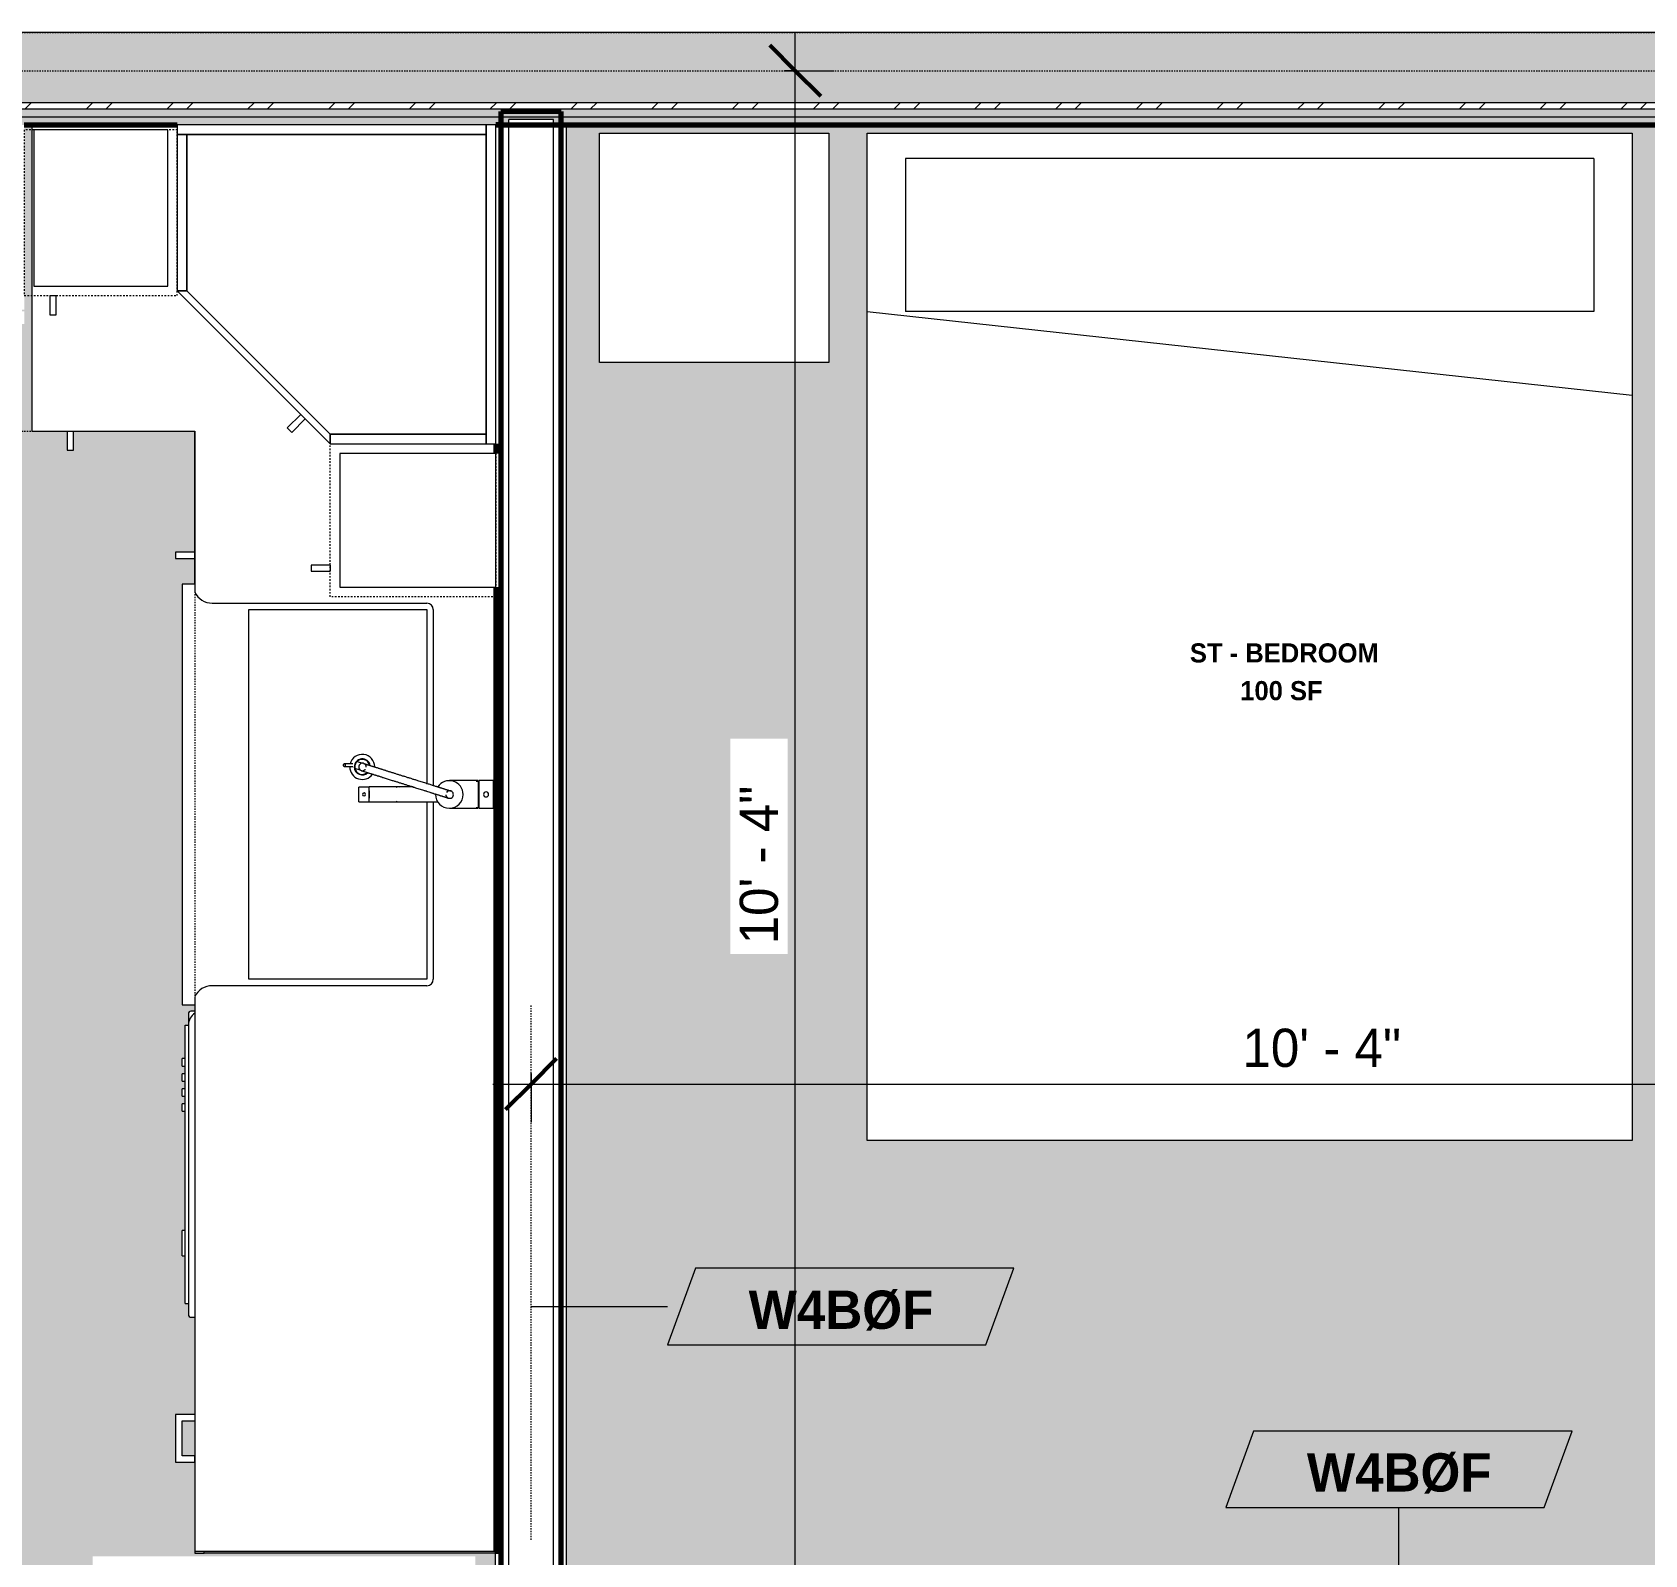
# Model space of a CAD drawing. Header units: inches. Extents: x -2718 to -922, y 119 to 10852.
# Drawn here: x -2293.1 to -2166.6, y 10433.8 to 10553.2 of the extents above; entities that cross this region are included whole.
import ezdxf

# ---------------------------------------------------------------- set-up
doc = ezdxf.new("R2010")
doc.units = ezdxf.units.IN
doc.header["$MEASUREMENT"] = 0
doc.linetypes.add('Dash', pattern=[0.25, 0.125, -0.125])
doc.linetypes.add('Dash 3_32_', pattern=[0.1875, 0.09375, -0.09375])
for name, color, linetype, lineweight in [('0-4', 130, 'Continuous', 5), ('A-ANNO-DIMS', 211, 'Continuous', 9), ('A-ANNO-DIMS-32', 211, 'Continuous', 9), ('A-AREA-IDEN', 2, 'Continuous', 9), ('A-DETL-1', 90, 'Dash 3_32_', 18), ('A-WALL', 113, 'Continuous', 18), ('A-WALL-2', 250, 'Continuous', 18), ('A-WALL-3', 113, 'Continuous', 70), ('A-WALL-4', 113, 'Continuous', 9), ('A-WALL-IDEN', 211, 'Continuous', 9), ('A-WALL-PATT-1', 7, 'Continuous', 9), ('A-WALL-PATT-2', 253, 'Continuous', 9), ('A-WALL-PATT-3', 8, 'Continuous', 9), ('I-FURN', 30, 'Continuous', 9), ('I-FURN-HDLN', 30, 'Dash', 9), ('I-WALL-1', 10, 'Continuous', 70), ('P-SANR-FIXT', 6, 'Continuous', 9), ('Q-CASE', 31, 'Continuous', 9), ('Q-CASE-1', 31, 'Dash', 9), ('Q-SPCQ', 91, 'Continuous', 9)]:
    doc.layers.add(name, color=color, linetype=linetype, lineweight=lineweight)
doc.layers.add('A-AREA-PATT-1', color=7, linetype='Continuous', lineweight=9, transparency=1)
doc.styles.add('Century Gothic', font='ufonts.com_century-gothic.ttf', dxfattribs={"height": 3})
doc.styles.add('Century Gothic_B', font='GOTHICB.TTF', dxfattribs={"height": 3})
doc.styles.add('Century Gothic_B_1', font='GOTHICB.TTF', dxfattribs={"height": 1.5})
doc.dimstyles.new('OD_1__HACK_2', dxfattribs={"dimscale": 12, "dimtxt": 3.132505, "dimasz": 0.333333, "dimexe": 0.25, "dimexo": 0.166667, "dimgap": 0.041667, "dimtad": 1, "dimdec": 0, "dimzin": 3, "dimdsep": 46, "dimlunit": 4, "dimtxsty": 'Century Gothic', "dimblk1": 'OBLIQUE', "dimblk2": 'OBLIQUE', "dimsah": 1, "dimcen": 0.09, "dimdle": 0.25, "dimazin": 0, "dimtfac": 1, "dimtdec": 4, "dimtix": 1, "dimtmove": 0, "dimatfit": 3, "dimfxl": 1, "dimtvp": 1, "dimtfill": 1, "dimfrac": 2, "dimtolj": 1, "dimtzin": 0, "dimarcsym": 2})
pattern_1 = [(0, (0, 0), (10.24, 2.56), [0.422, -7.258, 0.422, -7.258, -40.96]), (0, (0, 0), (10.24, 2.56), [-15.36, 0.422, -14.938, 0.422, -7.258, -17.92]), (0, (0, 0), (10.24, 2.56), [-38.4, 0.422, -4.698, 0.422, -12.378]), (120, (3.84, 1.28), (-7.33702503, 7.58810013), [0.422, -7.258, 0.422, -7.258, -40.96]), (120, (3.84, 1.28), (-7.33702503, 7.58810013), [-15.36, 0.422, -14.938, 0.422, -7.258, -17.92]), (120, (3.84, 1.28), (-7.33702503, 7.58810013), [-38.4, 0.422, -4.698, 0.422, -12.378]), (240, (5.12, 6.4), (-2.90297497, -10.14810013), [0.422, -7.258, 0.422, -7.258, -40.96]), (240, (5.12, 6.4), (-2.90297497, -10.14810013), [-15.36, 0.422, -14.938, 0.422, -7.258, -17.92]), (240, (5.12, 6.4), (-2.90297497, -10.14810013), [-38.4, 0.422, -4.698, 0.422, -12.378])]

# ---------------------------------------------------------------- blocks, each defined once
blk = doc.blocks.new('CTR - 1st Phase - Common Walls_rvt-2-2ND _ 3RD FLOOR - STUDIO B - ADA TYPE B')
at = {"layer": 'A-WALL-PATT-1'}
h = blk.add_hatch(dxfattribs=at)
h.set_pattern_fill('FP_1', color=256, style=0, pattern_type=2)
h.set_pattern_definition(pattern_1)
h.paths.add_polyline_path([(-3486.67, 10546.56), (-3486.67, 10547.19), (-3852.47, 10547.19), (-3852.47, 10546.56), (-3486.71, 10546.56)], flags=0)
h = blk.add_hatch(dxfattribs=at)
h.set_pattern_fill('FP_1', color=256, style=0, pattern_type=2)
h.set_pattern_definition(pattern_1)
h.paths.add_polyline_path([(-3491.35, 10545.94), (-3487.3, 10545.94), (-3487.3, 10546.56), (-3552.92, 10546.56), (-3552.92, 10545.94), (-3492.12, 10545.94)], flags=0)
h.paths.add_polyline_path([(-3846.99, 10545.94), (-3680.87, 10545.94), (-3680.87, 10546.36), (-3677.37, 10546.36), (-3677.37, 10545.94), (-3556.42, 10545.94), (-3556.42, 10546.56), (-3852.47, 10546.56), (-3852.47, 10545.94)], flags=0)
at = {"layer": 'A-WALL-PATT-2'}
h = blk.add_hatch(dxfattribs=at)
h.set_pattern_fill('FP_2', color=256, style=0, pattern_type=2)
h.set_pattern_definition([(161.57, (0.16, 0.16), (-1.279773737, -0.000426766), [0, -9.107, 1.011, 0]), (18.43, (-0.16, 0.16), (-1.279773737, 0.000426766), [0, -9.107, 1.011, 0]), (108.43, (0.16, 0.16), (0.639452382, -3.199964008), [3.035, -7.083]), (71.57, (-0.16, 0.16), (0.639452382, 3.199964008), [3.035, -7.083])])
h.paths.add_polyline_path([(-3852.47, 10547.69), (-3486.67, 10547.69), (-3486.67, 10553.19), (-3852.47, 10553.19)], flags=0)
at = {"layer": 'A-WALL-PATT-3'}
h = blk.add_hatch(dxfattribs=at)
h.set_pattern_fill('FP_3', color=256, style=0, pattern_type=2)
h.set_pattern_definition([(45, (0, 0), (-3.1678384, 3.1678384), []), (45, (0, 4.8), (-3.1678384, 3.1678384), [])])
h.paths.add_polyline_path([(-3662.56, 10547.19), (-3486.67, 10547.19), (-3486.67, 10547.69), (-3852.47, 10547.69), (-3852.47, 10547.19), (-3673.74, 10547.19)], flags=0)
at = {"layer": 'A-WALL-2'}
for p, q in [((-3487.3, 10553.19), (-3745.41, 10553.19)), ((-3487.3, 10547.69), (-3852.47, 10547.69)), ((-3487.3, 10547.19), (-3852.47, 10547.19)), ((-3487.3, 10546.56), (-3852.47, 10546.56))]:
    blk.add_line(p, q, dxfattribs=at)
at = {"layer": 'I-WALL-1'}
for p, q in [((-3718.87, 10545.94), (-3706.87, 10545.94)), ((-3681.87, 10545.94), (-3487.3, 10545.94))]:
    blk.add_line(p, q, dxfattribs=at)
blk = doc.blocks.new('Basic Wall _ INT - W4BØF - _5_8 GYP - 2X4 WOOD_BATT_ - 5_8 GYP_ - ___-2693809-2ND _ 3RD FLOOR - STUDIO B - ADA TYPE B')
at = {"layer": 'A-WALL'}
for p, q in [((-3681.9, 10397.9), (-3681.9, 10434.09)), ((-3681.62, 10434.09), (-3681.62, 10397.49))]:
    blk.add_line(p, q, dxfattribs=at)
blk = doc.blocks.new('Basic Wall _ INT - W4BØF - _5_8 GYP - 2X4 WOOD_BATT_ - 5_8 GYP_ - ___-2693810-2ND _ 3RD FLOOR - STUDIO B - ADA TYPE B')
at = {"layer": 'A-WALL'}
for p, q in [((-3676.62, 10428.36), (-3676.62, 10545.94)), ((-3676.33, 10428.78), (-3676.33, 10545.94)), ((-3676.62, 10397.49), (-3676.62, 10423.61)), ((-3676.33, 10397.9), (-3676.33, 10423.2))]:
    blk.add_line(p, q, dxfattribs=at)
blk = doc.blocks.new('Dishwasher_15404 - 34_ counter-2817256-2ND _ 3RD FLOOR - STUDIO B - ADA TYPE B')
at = {"layer": 'Q-SPCQ'}
for p, q in [((26.68, 0), (26.37, 0)), ((26.87, -22.93), (26.87, -0.2)), ((27.12, -1.09), (26.87, -1.09)), ((27.12, -1.09), (27.12, -22.91)), ((27.37, -4.82), (27.12, -4.82)), ((27.37, -4.82), (27.37, -5.81)), ((27.37, -5.81), (27.37, -6.79)), ((27.12, -6.79), (27.37, -6.79)), ((27.37, -16.15), (27.12, -16.15)), ((27.37, -16.15), (27.37, -16.74)), ((27.12, -16.74), (27.37, -16.74)), ((27.37, -17.33), (27.12, -17.33)), ((27.37, -17.33), (27.37, -17.92)), ((27.12, -17.92), (27.37, -17.92)), ((27.37, -18.51), (27.12, -18.51)), ((27.37, -18.51), (27.37, -19.1)), ((27.12, -19.1), (27.37, -19.1)), ((27.37, -19.69), (27.12, -19.69)), ((27.37, -19.69), (27.37, -20.28)), ((27.12, -20.28), (27.37, -20.28)), ((26.37, -24), (26.68, -24)), ((27.12, -22.91), (26.87, -22.91)), ((26.87, -23.8), (26.87, -22.93))]:
    blk.add_line(p, q, dxfattribs=at)
for centre, radius, start, end in [((26.68, -0.2), 0.197, 360, 90), ((26.68, -0.2), 0.197, 15, 75), ((25.8, -22.93), 1.07, 302.2142, 0), ((26.68, -23.8), 0.197, 270, 0)]:
    blk.add_arc(centre, radius, start, end, dxfattribs=at)
blk = doc.blocks.new('Bed-Standard - Queen 60_ x 79_-1433484-2ND _ 3RD FLOOR - STUDIO B - ADA TYPE B')
at = {"layer": 'I-FURN'}
for p, q in [((-19.31, 41.3), (40.69, 41.3)), ((-19.31, -37.7), (-19.31, 41.3)), ((40.69, 41.3), (40.69, -37.7)), ((40.69, -23.7), (-19.31, -17.13)), ((-16.31, -23.7), (37.69, -23.7)), ((-16.31, -35.7), (-16.31, -23.7)), ((37.69, -35.7), (37.69, -23.7)), ((-16.31, -35.7), (37.69, -35.7)), ((40.69, -37.7), (-19.31, -37.7))]:
    blk.add_line(p, q, dxfattribs=at)
at = {"layer": 'I-FURN-HDLN'}
for p, q in [((-55.31, 77.3), (64.69, 77.3)), ((-55.31, 50.09), (-55.31, 77.3))]:
    blk.add_line(p, q, dxfattribs=at)
blk = doc.blocks.new('Table-Night Stand - 18_ x 18_ x 24_-1372838-2ND _ 3RD FLOOR - STUDIO B - ADA TYPE B')
at = {"layer": 'I-FURN'}
for p, q in [((0.15, 0), (18.15, 0)), ((0.15, -18), (0.15, 0)), ((18.15, 0), (18.15, -18)), ((18.15, -18), (0.15, -18))]:
    blk.add_line(p, q, dxfattribs=at)
blk = doc.blocks.new('Base Cabinet Corner 197 - Base Cabinet Corner 197-2565125-2ND _ 3RD FLOOR - STUDIO B - ADA TYPE B')
at = {"layer": 'Q-CASE'}
for p, q in [((12.74, -24), (0.74, -24)), ((10.24, -24), (10.73, -24)), ((10.24, -24), (10.24, -25.5)), ((10.73, -25.5), (10.73, -24)), ((10.24, -25.5), (10.73, -25.5)), ((2.23, -33.51), (0.74, -33.51)), ((0.74, -34), (2.23, -34)), ((2.23, -34), (2.23, -33.51))]:
    blk.add_line(p, q, dxfattribs=at)
blk = doc.blocks.new('Base Cabinet 3 Drawer 230 - Base Cabinet 3 Drawer 230 18_-2554959-2ND _ 3RD FLOOR - STUDIO B - ADA TYPE B')
at = {"layer": 'Q-CASE'}
for p, q in [((9.74, 0), (9.74, -23.25)), ((-8.26, -24), (9.74, -24)), ((-1.14, -24), (-0.64, -24)), ((-1.14, -24), (-1.14, -25.5)), ((-0.64, -25), (-0.64, -24)), ((2.61, -24), (2.11, -24)), ((2.11, -24), (2.11, -25)), ((2.61, -25.5), (2.61, -24)), ((9.74, -23.25), (9.59, -23.25)), ((9.74, -24), (9.74, -23.25)), ((2.11, -25), (-0.64, -25)), ((-1.14, -25.5), (2.61, -25.5))]:
    blk.add_line(p, q, dxfattribs=at)
blk = doc.blocks.new('308 - 308 x 27_-2727440-2ND _ 3RD FLOOR - STUDIO B - ADA TYPE B')
at = {"layer": 'Q-CASE'}
for p, q in [((0, 25.19), (-12, 13.19)), ((0, 24.44), (-11.25, 13.19)), ((-11.25, 13.19), (0, 24.44)), ((0, 24.44), (0, 25.19)), ((0, 25.19), (0, 24.44)), ((12.25, 25.19), (0, 25.19)), ((12.25, 24.44), (0, 24.44)), ((0, 24.44), (12.25, 24.44)), ((12.25, 24.44), (12.25, 25.19)), ((13, 25.19), (12.25, 25.19)), ((12.25, 25.19), (12.25, 0.94)), ((12.25, 0.94), (12.25, 24.44)), ((13, 0.94), (13, 25.19)), ((-10.76, 16.55), (-11.11, 16.2)), ((-9.7, 15.49), (-10.76, 16.55)), ((-11.11, 16.2), (-10.05, 15.14)), ((-12, 13.19), (-11.25, 13.19)), ((-12, 13.19), (-12, 0.94)), ((-11.25, 13.19), (-12, 13.19)), ((-11.25, 13.19), (-11.25, 0.94)), ((-11.25, 0.94), (-11.25, 13.19)), ((-12, 0.94), (-11.25, 0.94)), ((13, 0.94), (-12, 0.94)), ((-12, 0.94), (-12, 0.19)), ((-12, 0.19), (13, 0.19)), ((-11.25, 0.94), (12.25, 0.94)), ((12.25, 0.94), (13, 0.94)), ((13, 0.19), (13, 0.94))]:
    blk.add_line(p, q, dxfattribs=at)
blk = doc.blocks.new('300 Series Wall Hung Cabinet_301 - 12_ x 27_-2528054-2ND _ 3RD FLOOR - STUDIO B - ADA TYPE B')
at = {"layer": 'Q-CASE'}
for p, q in [((-3.51, 14.69), (-4, 14.69)), ((-4, 14.69), (-4, 13.19)), ((-3.51, 13.19), (-3.51, 14.69)), ((-3.51, 13.19), (-4, 13.19)), ((5.25, 12.44), (-5.25, 12.44)), ((-5.25, 12.44), (-5.25, 0.19)), ((5.25, 0.19), (5.25, 12.44)), ((-5.25, 0.19), (5.25, 0.19))]:
    blk.add_line(p, q, dxfattribs=at)
at = {"layer": 'Q-CASE-1'}
for p, q in [((-6, 0.19), (-6, 13.19)), ((-6, 13.19), (6, 13.19)), ((6, 13.19), (6, 0.19)), ((6, 0.19), (-6, 0.19))]:
    blk.add_line(p, q, dxfattribs=at)
blk = doc.blocks.new('300 Series Wall Hung Cabinet_301 - 12_ x 27_-2529027-2ND _ 3RD FLOOR - STUDIO B - ADA TYPE B')
at = {"layer": 'Q-CASE'}
for p, q in [((5.25, -0.19), (-5.25, -0.19)), ((-5.25, -0.19), (-5.25, -12.44)), ((5.25, -12.44), (5.25, -0.19)), ((-5.25, -12.44), (5.25, -12.44)), ((-4, -13.19), (-3.51, -13.19)), ((-4, -13.19), (-4, -14.69)), ((-3.51, -14.69), (-3.51, -13.19)), ((-4, -14.69), (-3.51, -14.69))]:
    blk.add_line(p, q, dxfattribs=at)
at = {"layer": 'Q-CASE-1'}
for p, q in [((6, -0.19), (-6, -0.19)), ((-6, -0.19), (-6, -13.19)), ((6, -13.19), (6, -0.19)), ((-6, -13.19), (6, -13.19))]:
    blk.add_line(p, q, dxfattribs=at)
blk = doc.blocks.new('kitchen_faucet_14143 - kitchen_faucet_14143-2965259-2ND _ 3RD FLOOR - STUDIO B - ADA TYPE B')
at = {"layer": 'P-SANR-FIXT'}
for p, q in [((-7.23, 2.59), (-6.81, 2.46)), ((-7.58, 2.4), (-8.24, 2.4)), ((-8.24, 2.2), (-7.58, 2.2)), ((-6.99, 1.91), (-7.41, 2.04)), ((-6.3, 0.57), (-7.09, 0.57)), ((-7.09, -0.57), (-7.09, 0.57)), ((-2.84, 0.59), (-6.3, 0.59)), ((-6.3, 0.3), (-6.3, 0.59)), ((-6.3, 0.29), (-6.3, 0.15)), ((-6.3, 0.15), (-6.3, 0.29)), ((-6.3, 0.15), (-6.3, -0.15)), ((-6.3, -0.15), (-6.3, 0.15)), ((-3.97, 0.59), (-4.89, 0.59)), ((-0.9, 0.59), (-0.93, 0.59)), ((2.26, 1.08), (0, 1.08)), ((2.34, 1.02), (2.1, 1.02)), ((2.26, 1.08), (2.26, -1.08)), ((3.44, 1.08), (2.34, 1.08)), ((2.34, -1.08), (2.34, 1.08)), ((3.44, 1.08), (3.44, -1.08)), ((-7.09, -0.57), (-6.3, -0.57)), ((-6.3, -0.15), (-6.3, -0.29)), ((-6.3, -0.29), (-6.3, -0.15)), ((-6.3, -0.59), (-6.3, -0.3)), ((-6.3, -0.59), (-0.9, -0.59)), ((-4.89, -0.59), (-3.97, -0.59)), ((0, -1.08), (2.26, -1.08)), ((2.1, -1.02), (2.34, -1.02)), ((2.34, -1.08), (3.44, -1.08))]:
    blk.add_line(p, q, dxfattribs=at)
at = {"layer": 'P-SANR-FIXT', "flags": 128}
for points in [[(-6.52, 2.15), (-6.53, 2.23), (-6.56, 2.3), (-6.61, 2.36), (-6.67, 2.41), (-6.74, 2.44), (-6.82, 2.45), (-6.9, 2.44), (-6.97, 2.41), (-7.03, 2.36), (-7.08, 2.3), (-7.1, 2.23), (-7.11, 2.15)], [(-7.11, 2.15), (-7.1, 2.08), (-7.08, 2), (-7.03, 1.94), (-6.97, 1.9), (-6.9, 1.87), (-6.82, 1.86), (-6.74, 1.87), (-6.67, 1.9), (-6.61, 1.94), (-6.59, 1.97)], [(-6.91, 1.87), (-6.91, 1.87), (-6.91, 1.87), (-6.9, 1.87), (-6.9, 1.87), (-6.9, 1.87), (-6.89, 1.87), (-6.89, 1.86), (-6.88, 1.86), (-6.88, 1.86), (-6.87, 1.86), (-6.86, 1.86), (-6.71, 1.81), (-6.69, 1.8), (-6.68, 1.8), (-6.51, 1.75), (-6.49, 1.74), (-6.46, 1.73), (-6.43, 1.72), (-6.41, 1.71), (-6.38, 1.7), (-6.35, 1.69), (-6.32, 1.68), (-6.29, 1.67), (-6.26, 1.66), (-6.22, 1.65), (-6.19, 1.64), (-6.16, 1.63), (-6.12, 1.62), (-6.09, 1.61), (-6.05, 1.6), (-6.01, 1.59), (-5.98, 1.58), (-5.94, 1.56), (-5.9, 1.55), (-5.86, 1.54), (-5.82, 1.53), (-5.78, 1.51), (-5.74, 1.5), (-5.69, 1.49), (-5.65, 1.47), (-5.61, 1.46), (-5.56, 1.45), (-5.52, 1.43), (-5.47, 1.42), (-5.42, 1.4), (-5.38, 1.39), (-5.33, 1.37), (-5.28, 1.36), (-5.23, 1.34), (-5.18, 1.33), (-4.48, 1.1), (-4.42, 1.09), (-4.36, 1.07), (-4.31, 1.05), (-4.25, 1.03), (-4.19, 1.01), (-4.13, 0.99), (-4.07, 0.98), (-4.02, 0.96), (-3.96, 0.94), (-3.9, 0.92), (-3.84, 0.9), (-3.78, 0.88), (-3.72, 0.86), (-3.66, 0.85), (-3.6, 0.83), (-3.54, 0.81), (-3.48, 0.79), (-3.42, 0.77), (-3.36, 0.75), (-3.3, 0.73), (-3.24, 0.71), (-3.18, 0.69), (-3.12, 0.68), (-3.06, 0.66), (-3, 0.64), (-2.94, 0.62), (-2.88, 0.6), (-2.83, 0.58), (-2.77, 0.56), (-2.71, 0.55), (-2.65, 0.53), (-2.03, 0.33), (-1.98, 0.32), (-1.93, 0.3), (-1.88, 0.28), (-1.83, 0.27), (-1.78, 0.25), (-1.54, 0.18), (-1.49, 0.16), (-1.45, 0.15), (-1.4, 0.13), (-1.36, 0.12), (-1.31, 0.1), (-1.27, 0.09), (-1.23, 0.08), (-1.18, 0.06), (-1.14, 0.05), (-1.1, 0.04), (-1.06, 0.03), (-1.03, 0.01), (-0.99, 0), (-0.95, -0.01), (-0.91, -0.02), (-0.88, -0.03), (-0.84, -0.04), (-0.81, -0.05), (-0.77, -0.07), (-0.74, -0.08), (-0.71, -0.09), (-0.68, -0.1), (-0.65, -0.11), (-0.62, -0.11), (-0.59, -0.12), (-0.56, -0.13), (-0.53, -0.14), (-0.51, -0.15), (-0.48, -0.16), (-0.45, -0.17), (-0.43, -0.17), (-0.41, -0.18), (-0.38, -0.19), (-0.36, -0.2), (-0.34, -0.2), (-0.32, -0.21), (-0.3, -0.21), (-0.28, -0.22), (-0.26, -0.23), (-0.25, -0.23), (-0.23, -0.24), (-0.21, -0.24), (-0.2, -0.25), (-0.18, -0.25), (-0.17, -0.26), (-0.16, -0.26), (-0.15, -0.26), (-0.14, -0.27), (-0.13, -0.27), (-0.12, -0.27), (-0.11, -0.28), (-0.1, -0.28), (-0.09, -0.28), (-0.09, -0.28), (-0.08, -0.28), (-0.08, -0.29), (-0.07, -0.29), (-0.07, -0.29), (-0.07, -0.29), (-0.07, -0.29), (-0.06, -0.29), (-0.06, -0.29)], [(-6.73, 2.43), (-6.73, 2.43), (-6.73, 2.43), (-6.73, 2.43), (-6.72, 2.43), (-6.72, 2.43), (-6.72, 2.43), (-6.71, 2.43), (-6.71, 2.43), (-6.7, 2.42), (-6.69, 2.42), (-6.68, 2.42), (-6.53, 2.37), (-6.52, 2.37), (-6.5, 2.36), (-6.48, 2.35), (-6.46, 2.35), (-6.44, 2.34), (-6.42, 2.33), (-6.39, 2.33), (-6.37, 2.32), (-6.34, 2.31), (-6.32, 2.3), (-6.29, 2.3), (-6.27, 2.29), (-6.24, 2.28), (-6.21, 2.27), (-6.18, 2.26), (-6.15, 2.25), (-6.12, 2.24), (-6.09, 2.23), (-6.06, 2.22), (-6.03, 2.21), (-5.99, 2.2), (-5.96, 2.19), (-5.92, 2.18), (-5.89, 2.17), (-5.85, 2.16), (-5.81, 2.14), (-5.78, 2.13), (-5.74, 2.12), (-5.7, 2.11), (-5.66, 2.1), (-5.62, 2.08), (-5.58, 2.07), (-5.53, 2.06), (-5.49, 2.04), (-5.45, 2.03), (-5.4, 2.01), (-5.36, 2), (-5.31, 1.99), (-5.27, 1.97), (-5.22, 1.96), (-5.17, 1.94), (-5.12, 1.93), (-5.07, 1.91), (-5.02, 1.9), (-4.97, 1.88), (-4.92, 1.86), (-4.87, 1.85), (-4.82, 1.83), (-4.77, 1.81), (-4.71, 1.8), (-4.66, 1.78), (-4.61, 1.76), (-4.55, 1.75), (-4.5, 1.73), (-4.44, 1.71), (-4.39, 1.69), (-4.33, 1.68), (-4.27, 1.66), (-4.22, 1.64), (-4.16, 1.62), (-4.1, 1.6), (-4.04, 1.59), (-3.99, 1.57), (-3.93, 1.55), (-3.87, 1.53), (-3.81, 1.51), (-3.75, 1.49), (-3.69, 1.47), (-3.63, 1.46), (-3.57, 1.44), (-3.51, 1.42), (-3.45, 1.4), (-3.39, 1.38), (-3.33, 1.36), (-3.27, 1.34), (-3.21, 1.32), (-3.15, 1.31), (-3.09, 1.29), (-3.03, 1.27), (-2.97, 1.25), (-2.92, 1.23), (-2.86, 1.21), (-2.8, 1.19), (-2.74, 1.17), (-2.68, 1.16), (-2.62, 1.14), (-2.56, 1.12), (-2.51, 1.1), (-1.88, 0.9), (-1.83, 0.89), (-1.78, 0.87), (-1.73, 0.85), (-1.67, 0.84), (-1.62, 0.82), (-1.4, 0.75), (-1.35, 0.74), (-1.3, 0.72), (-1.26, 0.71), (-1.21, 0.69), (-1.17, 0.68), (-1.12, 0.66), (-1.08, 0.65), (-1.04, 0.64), (-1, 0.62), (-0.96, 0.61), (-0.92, 0.6), (-0.88, 0.59), (-0.84, 0.57), (-0.8, 0.56), (-0.76, 0.55), (-0.73, 0.54), (-0.69, 0.53), (-0.66, 0.52), (-0.62, 0.51), (-0.59, 0.5), (-0.56, 0.49), (-0.52, 0.47), (-0.49, 0.47), (-0.46, 0.46), (-0.43, 0.45), (-0.4, 0.44), (-0.38, 0.43), (-0.35, 0.42), (-0.32, 0.41), (-0.3, 0.4), (-0.27, 0.4), (-0.25, 0.39), (-0.22, 0.38), (-0.2, 0.37), (-0.18, 0.37), (-0.16, 0.36), (-0.14, 0.35), (-0.12, 0.35), (-0.1, 0.34), (-0.08, 0.34), (-0.06, 0.33), (-0.05, 0.32), (-0.03, 0.32), (-0.02, 0.32), (0, 0.31), (0.01, 0.31), (0.02, 0.3), (0.03, 0.3), (0.04, 0.3), (0.05, 0.29), (0.06, 0.29), (0.07, 0.29), (0.08, 0.28), (0.09, 0.28), (0.09, 0.28), (0.1, 0.28), (0.1, 0.28), (0.11, 0.28), (0.11, 0.28), (0.11, 0.27), (0.11, 0.27), (0.11, 0.27)], [(0.27, -0.18), (0.3, -0.11), (0.32, -0.03), (0.31, 0.04), (0.29, 0.12), (0.25, 0.18), (0.19, 0.23), (0.13, 0.27), (0.05, 0.29), (-0.03, 0.28), (-0.1, 0.26), (-0.17, 0.22), (-0.22, 0.16)], [(-0.27, -0.02), (-0.27, -0.06), (-0.24, -0.13), (-0.2, -0.2), (-0.15, -0.25), (-0.08, -0.28), (0, -0.3), (0.08, -0.3), (0.15, -0.28), (0.21, -0.23), (0.27, -0.18)]]:
    blk.add_lwpolyline(points, dxfattribs=at)
at = {"layer": 'P-SANR-FIXT'}
for centre, radius, start, end in [((-6.83, 2.16), 0.984, 0, 166.1547), ((-6.83, 2.16), 0.63, 10.1899, 180), ((-6.83, 2.16), 0.591, 132.8835, 180), ((-6.83, 2.16), 0.591, 12.1323, 132.8835), ((-6.83, 2.16), 0.984, 177.3509, 180), ((-6.83, 2.16), 0.984, 180, 324.7572), ((-6.83, 2.16), 0.63, 180, 314.2219), ((-6.83, 2.16), 0.591, 180, 191.3603), ((-6.83, 2.16), 0.591, 191.3603, 311.9843), ((-6.69, 0), 0.118, 0, 180), ((0, 0), 1.08, 178.2378, 180), ((0, 0), 1.08, 0, 147.1418), ((2.88, 0), 0.197, 360, 180), ((-6.69, 0), 0.118, 180, 360), ((0, 0), 1.08, 180, 360), ((2.88, 0), 0.197, 180, 360)]:
    blk.add_arc(centre, radius, start, end, dxfattribs=at)
for centre, major_axis, ratio, start_param, end_param in [((-8.24, 2.3), (0, 0.0984), 0.984808, 4.712389, 7.853982), ((-8.24, 2.3), (0, 0.0984), 0.984808, 1.570796, 4.712389), ((-3.97, 0), (0, 0.591), 0.906308, 6.104473, 6.736574), ((-3.97, 0), (0, 0.591), 0.906308, 2.688204, 3.320305)]:
    blk.add_ellipse(centre, major_axis=major_axis, ratio=ratio, start_param=start_param, end_param=end_param, dxfattribs=at)
blk = doc.blocks.new('Stainless Steel Farmhous Kitchen Sink - Stainless Steel Farmhous Kitchen Sink-2552578-2ND _ 3RD FLOOR - STUDIO B - ADA TYPE B')
at = {"layer": 'P-SANR-FIXT'}
for p, q in [((-33, 22.2), (-33, 21.2)), ((0, 22.2), (-33, 22.2)), ((0, 21.2), (0, 22.2)), ((-31, 3), (-31, 16.96)), ((-31, 16.96), (-2, 16.96)), ((-2, 16.96), (-2, 3)), ((-17.09, 3), (-31, 3)), ((-2, 3), (-15.65, 3))]:
    blk.add_line(p, q, dxfattribs=at)
blk = doc.blocks.new('DIMBLOCK22-2ND _ 3RD FLOOR - STUDIO B - ADA TYPE B')
at = {"layer": 'A-ANNO-DIMS-32', "lineweight": 50}
for p, q in [((-2253.99, 10470.73), (-2251.99, 10472.73)), ((-2129.55, 10470.73), (-2127.55, 10472.73)), ((-2253.99, 10470.73), (-2255.99, 10468.73)), ((-2129.55, 10470.73), (-2131.55, 10468.73))]:
    blk.add_line(p, q, dxfattribs=at)
at = {"layer": 'A-ANNO-DIMS-32'}
for p, q in [((-2253.99, 10471.56), (-2253.99, 10467.73)), ((-2253.99, 10470.73), (-2253.99, 10471.56)), ((-2129.55, 10471.56), (-2129.55, 10467.73)), ((-2129.55, 10470.73), (-2129.55, 10471.56)), ((-2256.99, 10470.73), (-2129.55, 10470.73))]:
    blk.add_line(p, q, dxfattribs=at)
at = {"layer": 'A-ANNO-DIMS-32', "color": 0, "insert": (-2198.19, 10475.07), "char_height": 3, "width": 15.394, "attachment_point": 1, "line_spacing_factor": 0.984502, "style": 'Century Gothic', "bg_fill": 3, "box_fill_scale": 1.25, "bg_fill_color": 256, "bg_fill_true_color": 13158600, "bg_fill_transparency": 0}
blk.add_mtext('10\' - 4"', dxfattribs=at)
blk = doc.blocks.new('_Oblique')
at = {"color": 0, "linetype": 'ByBlock', "lineweight": -2}
blk.add_line((-0.5, -0.5), (0.5, 0.5), dxfattribs=at)
blk = doc.blocks.new('DIMBLOCK29-2ND _ 3RD FLOOR - STUDIO B - ADA TYPE B')
at = {"layer": 'A-ANNO-DIMS-32'}
for p, q in [((-2253.99, 10432.99), (-2253.99, 10373.69)), ((-2253.99, 10376.69), (-2253.99, 10432.99)), ((-2280.37, 10390.74), (-2280.37, 10373.69)), ((-2280.37, 10376.69), (-2280.37, 10390.74)), ((-2280.37, 10376.69), (-2253.99, 10376.69))]:
    blk.add_line(p, q, dxfattribs=at)
at = {"layer": 'A-ANNO-DIMS-32', "lineweight": 50}
for p, q in [((-2280.37, 10376.69), (-2278.37, 10378.69)), ((-2253.99, 10376.69), (-2251.99, 10378.69)), ((-2280.37, 10376.69), (-2282.37, 10374.69)), ((-2253.99, 10376.69), (-2255.99, 10374.69))]:
    blk.add_line(p, q, dxfattribs=at)
at = {"layer": 'A-ANNO-DIMS-32', "color": 0, "insert": (-2272.43, 10381.04), "char_height": 3, "width": 12.5897, "attachment_point": 1, "line_spacing_factor": 0.984502, "style": 'Century Gothic', "bg_fill": 3, "box_fill_scale": 1.25, "bg_fill_color": 256, "bg_fill_true_color": 13158600, "bg_fill_transparency": 0}
blk.add_mtext('2\' - 2"', dxfattribs=at)
blk = doc.blocks.new('DIMBLOCK30-2ND _ 3RD FLOOR - STUDIO B - ADA TYPE B')
at = {"layer": 'A-ANNO-DIMS-32'}
for p, q in [((-2253.99, 10432.99), (-2253.99, 10373.69)), ((-2253.99, 10376.69), (-2253.99, 10432.99)), ((-2170.3, 10402.35), (-2170.3, 10373.69)), ((-2170.3, 10376.69), (-2170.3, 10402.35)), ((-2253.99, 10376.69), (-2170.3, 10376.69))]:
    blk.add_line(p, q, dxfattribs=at)
at = {"layer": 'A-ANNO-DIMS-32', "lineweight": 50}
for p, q in [((-2253.99, 10376.69), (-2251.99, 10378.69)), ((-2170.3, 10376.69), (-2168.3, 10378.69)), ((-2253.99, 10376.69), (-2255.99, 10374.69)), ((-2170.3, 10376.69), (-2172.3, 10374.69))]:
    blk.add_line(p, q, dxfattribs=at)
at = {"layer": 'A-ANNO-DIMS-32', "color": 0, "insert": (-2217.39, 10381.04), "char_height": 3, "width": 12.5897, "attachment_point": 1, "line_spacing_factor": 0.984502, "style": 'Century Gothic', "bg_fill": 3, "box_fill_scale": 1.25, "bg_fill_color": 256, "bg_fill_true_color": 13158600, "bg_fill_transparency": 0}
blk.add_mtext('7\' - 0"', dxfattribs=at)
blk = doc.blocks.new('DIMBLOCK35-2ND _ 3RD FLOOR - STUDIO B - ADA TYPE B')
at = {"layer": 'A-ANNO-DIMS-32'}
for p, q in [((-2233.27, 10425.99), (-2233.27, 10553.19)), ((-2234.1, 10550.19), (-2230.27, 10550.19)), ((-2233.27, 10550.19), (-2234.1, 10550.19)), ((-2234.1, 10425.99), (-2230.27, 10425.99)), ((-2233.27, 10425.99), (-2234.1, 10425.99))]:
    blk.add_line(p, q, dxfattribs=at)
at = {"layer": 'A-ANNO-DIMS-32', "lineweight": 50}
for p, q in [((-2233.27, 10550.19), (-2235.27, 10552.19)), ((-2233.27, 10550.19), (-2231.27, 10548.19)), ((-2233.27, 10425.99), (-2235.27, 10427.99)), ((-2233.27, 10425.99), (-2231.27, 10423.99))]:
    blk.add_line(p, q, dxfattribs=at)
at = {"layer": 'A-ANNO-DIMS-32', "color": 0, "insert": (-2237.62, 10481.68), "char_height": 3, "width": 15.394, "attachment_point": 1, "rotation": 90, "line_spacing_factor": 0.984502, "style": 'Century Gothic', "bg_fill": 3, "box_fill_scale": 1.25, "bg_fill_color": 256, "bg_fill_true_color": 13158600, "bg_fill_transparency": 0}
blk.add_mtext('10\' - 4"', dxfattribs=at)
blk = doc.blocks.new('Wall Tag - ONE-2663183-2ND _ 3RD FLOOR - STUDIO B - ADA TYPE B')
at = {"layer": 'A-WALL-IDEN'}
for p, q in [((-0.3561, 0.0937), (-0.4244, -0.0937)), ((0.4244, 0.0937), (-0.3561, 0.0937)), ((0.3561, -0.0937), (0.4244, 0.0937)), ((-0.4244, -0.0937), (0.3561, -0.0937))]:
    blk.add_line(p, q, dxfattribs=at)

msp = doc.modelspace()

# ---------------------------------------------------------------- hatches: boundary and pattern name
at = {"layer": 'A-AREA-PATT-1'}
h = msp.add_hatch(color=256, dxfattribs=at)
h.paths.add_polyline_path([(-2080.18, 10356.09), (-2116.18, 10356.09), (-2116.18, 10357.84), (-2080.18, 10357.84), (-2080.18, 10356.73)], flags=0)
h.paths.add_polyline_path([(-2294.26, 10352.84), (-2080.18, 10352.84), (-2080.18, 10356.09), (-2078.24, 10356.09), (-2078.24, 10356.71), (-2076.3, 10356.71), (-2076.3, 10391.46), (-2078.24, 10391.46), (-2078.24, 10392.09), (-2080.18, 10392.09), (-2080.18, 10412.78), (-2131.93, 10412.78), (-2131.93, 10415.56), (-2167.51, 10415.56), (-2167.51, 10411.24), (-2128.93, 10411.24), (-2128.93, 10411.49), (-2092.93, 10411.49), (-2092.93, 10411.24), (-2089.93, 10411.24), (-2089.93, 10409.99), (-2092.93, 10409.99), (-2092.93, 10409.74), (-2093.93, 10409.74), (-2093.93, 10409.56), (-2095.43, 10409.56), (-2095.43, 10409.74), (-2126.43, 10409.74), (-2126.43, 10409.56), (-2127.93, 10409.56), (-2127.93, 10409.74), (-2128.93, 10409.74), (-2128.93, 10409.99), (-2167.51, 10409.99), (-2167.51, 10392.33), (-2280.37, 10392.33), (-2280.37, 10397.9), (-2256.78, 10397.9), (-2256.78, 10434.09), (-2280.37, 10434.09), (-2280.37, 10452.44), (-2280.72, 10452.45), (-2280.81, 10452.5), (-2280.86, 10452.59), (-2280.87, 10452.64), (-2280.87, 10453.53), (-2281.12, 10453.53), (-2281.12, 10457.26), (-2281.37, 10457.26), (-2281.37, 10459.23), (-2281.12, 10459.23), (-2281.12, 10468.59), (-2281.37, 10468.59), (-2281.37, 10469.18), (-2281.12, 10469.18), (-2281.12, 10469.77), (-2281.37, 10469.77), (-2281.37, 10470.36), (-2281.12, 10470.36), (-2281.12, 10470.95), (-2281.37, 10470.95), (-2281.37, 10471.54), (-2281.12, 10471.54), (-2281.12, 10472.13), (-2281.37, 10472.13), (-2281.37, 10472.72), (-2281.12, 10472.72), (-2281.12, 10475.35), (-2280.87, 10475.35), (-2280.85, 10476.3), (-2280.84, 10476.34), (-2280.81, 10476.38), (-2280.72, 10476.43), (-2280.67, 10476.44), (-2280.36, 10476.44), (-2280.37, 10476.94), (-2281.36, 10476.94), (-2281.36, 10509.94), (-2280.36, 10509.94), (-2280.37, 10521.94), (-2289.88, 10521.94), (-2289.88, 10520.44), (-2290.37, 10520.44), (-2290.37, 10521.94), (-2293.12, 10521.94), (-2293.12, 10545.94), (-2293.74, 10545.94), (-2293.74, 10531.45), (-2294.12, 10531.45), (-2294.12, 10531.33), (-2293.74, 10531.33), (-2293.74, 10530.34), (-2294.12, 10530.34), (-2294.12, 10523.69), (-2322.12, 10523.69), (-2322.12, 10530.34), (-2323.12, 10530.34), (-2323.12, 10521.94), (-2332.37, 10521.94), (-2332.37, 10520.44), (-2336.12, 10520.44), (-2336.12, 10521.94), (-2353.37, 10521.94), (-2353.37, 10520.44), (-2357.12, 10520.44), (-2357.12, 10521.94), (-2374.37, 10521.94), (-2374.37, 10520.44), (-2378.12, 10520.44), (-2378.12, 10521.94), (-2386.33, 10521.94), (-2386.33, 10516.66), (-2390.99, 10516.66), (-2390.99, 10514.29), (-2422.74, 10514.29), (-2422.74, 10511.5), (-2426.73, 10511.5), (-2426.73, 10397), (-2399.22, 10397), (-2399.22, 10394.21), (-2396.85, 10394.21), (-2396.85, 10361.59), (-2394.06, 10361.59), (-2394.06, 10352.84), (-2387.98, 10352.84), (-2387.98, 10368.96), (-2387.32, 10368.96), (-2387.32, 10369), (-2386.83, 10369), (-2386.83, 10368.96), (-2371.64, 10368.96), (-2371.64, 10369), (-2370.65, 10369), (-2370.65, 10368.96), (-2369.98, 10368.96), (-2369.98, 10364.96), (-2333.98, 10364.96), (-2333.98, 10368.96), (-2333.32, 10368.96), (-2333.32, 10369), (-2332.33, 10369), (-2332.33, 10368.96), (-2317.13, 10368.96), (-2317.13, 10369), (-2316.64, 10369), (-2316.64, 10368.96), (-2315.98, 10368.96), (-2315.98, 10352.84), (-2312.43, 10352.84)], flags=0)
h.paths.add_polyline_path([(-2379.48, 10383.71), (-2394.47, 10383.71), (-2394.47, 10413.71), (-2334.47, 10413.71), (-2334.47, 10383.71), (-2351.07, 10383.71)], flags=0)
h.paths.add_polyline_path([(-2286.37, 10397.94), (-2288.37, 10397.94), (-2288.37, 10433.69), (-2258.37, 10433.69), (-2258.37, 10397.94), (-2280.37, 10397.94)], flags=0)
h.paths.add_polyline_path([(-2396.85, 10428.36), (-2409.84, 10428.36), (-2409.84, 10429.36), (-2415.84, 10429.36), (-2415.84, 10464.36), (-2331.84, 10464.36), (-2331.84, 10429.36), (-2337.84, 10429.36), (-2337.84, 10428.36), (-2395.18, 10428.36)], flags=0)
h.paths.add_polyline_path([(-2280.37, 10441.06), (-2281.87, 10441.06), (-2281.87, 10444.81), (-2280.37, 10444.81), (-2280.37, 10444.32), (-2281.37, 10444.32), (-2281.37, 10441.56), (-2280.37, 10441.56)], flags=0)
h.paths.add_polyline_path([(-2281.36, 10511.95), (-2281.87, 10511.95), (-2281.87, 10512.44), (-2280.37, 10512.44), (-2280.37, 10511.95), (-2280.99, 10511.95)], flags=0)
h.paths.add_polyline_path([(-2332.87, 10520.94), (-2332.87, 10521.94), (-2335.62, 10521.94), (-2335.62, 10520.94)], flags=0)
h.paths.add_polyline_path([(-2377.62, 10520.94), (-2374.87, 10520.94), (-2374.87, 10521.94), (-2377.62, 10521.94)], flags=0)
h.paths.add_polyline_path([(-2356.62, 10520.94), (-2353.87, 10520.94), (-2353.87, 10521.94), (-2356.62, 10521.94)], flags=0)
h.paths.add_polyline_path([(-2322.12, 10531.33), (-2322.12, 10531.45), (-2323.12, 10531.45), (-2323.12, 10531.33), (-2322.66, 10531.33)], flags=0)
h = msp.add_hatch(color=256, dxfattribs=at)
h.paths.add_polyline_path([(-2134.46, 10415.56), (-2131.93, 10415.56), (-2131.93, 10417.94), (-2132.34, 10417.94), (-2132.34, 10420.52), (-2132.93, 10420.52), (-2132.93, 10423.52), (-2129.55, 10423.52), (-2129.55, 10457.52), (-2132.93, 10457.52), (-2132.93, 10460.52), (-2132.34, 10460.52), (-2132.34, 10545.94), (-2251.2, 10545.94), (-2251.2, 10428.78), (-2250.9, 10428.78), (-2250.9, 10429.11), (-2248.4, 10429.11), (-2248.4, 10428.36), (-2248.15, 10428.36), (-2248.15, 10426.99), (-2213.15, 10426.99), (-2213.15, 10428.36), (-2175.9, 10428.36), (-2175.9, 10429.11), (-2173.4, 10429.11), (-2173.4, 10428.78), (-2167.51, 10428.78), (-2167.51, 10415.56), (-2138.01, 10415.56)], flags=0)
h.paths.add_polyline_path([(-2176.15, 10425.99), (-2176.15, 10426.99), (-2211.15, 10426.99), (-2211.15, 10425.99), (-2177.07, 10425.99)], flags=0)
h.paths.add_polyline_path([(-2175.03, 10466.31), (-2227.62, 10466.31), (-2227.62, 10545.31), (-2167.62, 10545.31), (-2167.62, 10466.31), (-2173.24, 10466.31)], flags=0)
h.paths.add_polyline_path([(-2237.44, 10527.31), (-2248.62, 10527.31), (-2248.62, 10545.31), (-2230.62, 10545.31), (-2230.62, 10527.31)], flags=0)
h.paths.add_polyline_path([(-2152.22, 10527.31), (-2164.69, 10527.31), (-2164.69, 10545.31), (-2146.69, 10545.31), (-2146.69, 10527.31)], flags=0)

# ---------------------------------------------------------------- linework, layer by layer
at = {"layer": 'A-DETL-1'}
for p, q in [((-2427.35, 10553.19), (-2058.85, 10553.19)), ((-2196.81, 10553.21), (-2196.81, 10553.19)), ((-2427.15, 10550.19), (-2061.35, 10550.19)), ((-2386.74, 10521.94), (-2280.37, 10521.94)), ((-2280.37, 10521.94), (-2280.37, 10434.09)), ((-2253.99, 10434.99), (-2253.99, 10476.99))]:
    msp.add_line(p, q, dxfattribs=at)
at = {"layer": 'A-WALL'}
for p, q in [((-2255.74, 10396.86), (-2255.74, 10546.36)), ((-2252.24, 10546.36), (-2255.74, 10546.36)), ((-2252.24, 10427.74), (-2252.24, 10546.36))]:
    msp.add_line(p, q, dxfattribs=at)
at = {"layer": 'A-WALL-3'}
for p, q in [((-2256.37, 10546.99), (-2256.37, 10397.49)), ((-2251.62, 10546.99), (-2256.37, 10546.99)), ((-2251.62, 10428.36), (-2251.62, 10546.99)), ((-2256.37, 10545.94), (-2256.74, 10545.94)), ((-2256.74, 10520.94), (-2256.74, 10520.19)), ((-2256.74, 10509.69), (-2256.74, 10434.09)), ((-2256.74, 10434.09), (-2256.37, 10434.09))]:
    msp.add_line(p, q, dxfattribs=at)
at = {"layer": 'A-WALL-4'}
for p, q in [((-2293.12, 10521.94), (-2293.12, 10545.94)), ((-2293.12, 10521.94), (-2280.37, 10521.94)), ((-2280.37, 10521.94), (-2280.36, 10509.29)), ((-2279.01, 10508.44), (-2262.16, 10508.44)), ((-2261.66, 10507.94), (-2261.66, 10494.13)), ((-2261.66, 10492.85), (-2261.66, 10478.94)), ((-2280.36, 10477.58), (-2280.37, 10434.09)), ((-2262.16, 10478.44), (-2279.01, 10478.44)), ((-2280.37, 10434.09), (-2256.74, 10434.09))]:
    msp.add_line(p, q, dxfattribs=at)
for centre, radius, start, end in [((-2279.01, 10509.94), 1.5, 205.4581, 270), ((-2262.16, 10507.94), 0.5, 0, 90), ((-2262.16, 10478.94), 0.5, 270, 0), ((-2279.01, 10476.94), 1.5, 90, 154.5419)]:
    msp.add_arc(centre, radius, start, end, dxfattribs=at)
at = {"layer": 'A-WALL-IDEN'}
msp.add_line((-2253.99, 10453.28), (-2243.28, 10453.28), dxfattribs=at)

# ---------------------------------------------------------------- block references
at = {"layer": '0-4'}
msp.add_blockref('CTR - 1st Phase - Common Walls_rvt-2-2ND _ 3RD FLOOR - STUDIO B - ADA TYPE B', (1425.12, 0), dxfattribs=at)
at = {"layer": 'A-WALL'}
for name in ['Basic Wall _ INT - W4BØF - _5_8 GYP - 2X4 WOOD_BATT_ - 5_8 GYP_ - ___-2693810-2ND _ 3RD FLOOR - STUDIO B - ADA TYPE B', 'Basic Wall _ INT - W4BØF - _5_8 GYP - 2X4 WOOD_BATT_ - 5_8 GYP_ - ___-2693809-2ND _ 3RD FLOOR - STUDIO B - ADA TYPE B']:
    msp.add_blockref(name, (1425.12, 0), dxfattribs=at)
at = {"layer": 'A-WALL-IDEN', "xscale": 31.99999999999999, "yscale": 31.99999999999999, "zscale": 31.99999999999999}
msp.add_blockref('Wall Tag - ONE-2663183-2ND _ 3RD FLOOR - STUDIO B - ADA TYPE B', (-2185.91, 10440.52), dxfattribs=at)
at = {"layer": 'I-FURN', "rotation": 180}
for name, p in [('Bed-Standard - Queen 60_ x 79_-1433484-2ND _ 3RD FLOOR - STUDIO B - ADA TYPE B', (-2186.93, 10507.61)), ('Table-Night Stand - 18_ x 18_ x 24_-1372838-2ND _ 3RD FLOOR - STUDIO B - ADA TYPE B', (-2230.47, 10527.31))]:
    msp.add_blockref(name, p, dxfattribs=at)
at = {"layer": 'P-SANR-FIXT', "rotation": 90.00000000000674}
msp.add_blockref('Stainless Steel Farmhous Kitchen Sink - Stainless Steel Farmhous Kitchen Sink-2552578-2ND _ 3RD FLOOR - STUDIO B - ADA TYPE B', (-2259.16, 10509.94), dxfattribs=at)
at = {"layer": 'P-SANR-FIXT'}
msp.add_blockref('kitchen_faucet_14143 - kitchen_faucet_14143-2965259-2ND _ 3RD FLOOR - STUDIO B - ADA TYPE B', (-2260.4, 10493.44), dxfattribs=at)
at = {"layer": 'Q-CASE'}
msp.add_blockref('300 Series Wall Hung Cabinet_301 - 12_ x 27_-2529027-2ND _ 3RD FLOOR - STUDIO B - ADA TYPE B', (-2287.74, 10545.75), dxfattribs=at)
for name, p, rotation in [('308 - 308 x 27_-2727440-2ND _ 3RD FLOOR - STUDIO B - ADA TYPE B', (-2256.56, 10532.94), 90), ('Base Cabinet Corner 197 - Base Cabinet Corner 197-2565125-2ND _ 3RD FLOOR - STUDIO B - ADA TYPE B', (-2256.37, 10522.68), 269.9999999999883), ('300 Series Wall Hung Cabinet_301 - 12_ x 27_-2528054-2ND _ 3RD FLOOR - STUDIO B - ADA TYPE B', (-2256.56, 10514.94), 90), ('Base Cabinet 3 Drawer 230 - Base Cabinet 3 Drawer 230 18_-2554959-2ND _ 3RD FLOOR - STUDIO B - ADA TYPE B', (-2256.37, 10443.68), 269.9999999999887)]:
    msp.add_blockref(name, p, dxfattribs=dict(at, rotation=rotation))
at = {"layer": 'Q-SPCQ', "rotation": 180}
msp.add_blockref('Dishwasher_15404 - 34_ counter-2817256-2ND _ 3RD FLOOR - STUDIO B - ADA TYPE B', (-2253.99, 10452.44), dxfattribs=at)

# ---------------------------------------------------------------- texts
at = {"layer": 'A-AREA-IDEN', "char_height": 1.5, "attachment_point": 1, "style": 'Century Gothic_B_1'}
for s, insert, width in [('ST - BEDROOM', (-2202.31, 10505.29), 16.665), ('100 SF', (-2198.36, 10502.33), 7.07)]:
    msp.add_mtext(s, dxfattribs=dict(at, insert=insert, width=width))
at = {"layer": 'A-WALL-IDEN', "insert": (-2193.13, 10441.77), "char_height": 3, "width": 17.372, "attachment_point": 1, "style": 'Century Gothic_B'}
msp.add_mtext('W4BØF', dxfattribs=at)

# ---------------------------------------------------------------- next in the draw order: dimensions: what is measured, and where the dimension line sits
at = {"layer": 'A-ANNO-DIMS'}
for base, p1, p2, override, picture, middle in [((-2129.55, 10470.73), (-2253.99, 10473.56), (-2129.55, 10473.56), {"dimpost": '<>', "dimfxl": 124.442339}, 'DIMBLOCK22-2ND _ 3RD FLOOR - STUDIO B - ADA TYPE B', (-2191.77, 10472.8)), ((-2253.99, 10376.69), (-2280.37, 10392.74), (-2253.99, 10434.99), {"dimpost": '<>', "dimfxl": 49.806657}, 'DIMBLOCK29-2ND _ 3RD FLOOR - STUDIO B - ADA TYPE B', (-2267.18, 10378.73))]:
    dim = msp.add_linear_dim(base=base, p1=p1, p2=p2, dimstyle='OD_1__HACK_2', override=override, dxfattribs=at)
    dim.commit()
    dim.dimension.update_dxf_attribs({"geometry": picture, "text_midpoint": middle})

# ---------------------------------------------------------------- next in the draw order: dimensions: what is measured, and where the dimension line sits
dim = msp.add_linear_dim(base=(-2170.3, 10376.69), p1=(-2253.99, 10434.99), p2=(-2170.3, 10404.35), dimstyle='OD_1__HACK_2', override={"dimpost": '<>', "dimfxl": 89.123465}, dxfattribs=at)
dim.commit()
dim.dimension.update_dxf_attribs({"geometry": 'DIMBLOCK30-2ND _ 3RD FLOOR - STUDIO B - ADA TYPE B', "text_midpoint": (-2212.15, 10378.77)})

# ---------------------------------------------------------------- next in the draw order: linework, layer by layer
at = {"layer": 'A-WALL-IDEN'}
msp.add_line((-2185.91, 10425.99), (-2185.91, 10437.52), dxfattribs=at)

# ---------------------------------------------------------------- next in the draw order: dimensions: what is measured, and where the dimension line sits
at = {"layer": 'A-ANNO-DIMS'}
dim = msp.add_linear_dim(base=(-2233.27, 10550.19), p1=(-2236.1, 10425.99), p2=(-2236.1, 10550.19), angle=90, dimstyle='OD_1__HACK_2', override={"dimpost": '<>', "dimfxl": 124.2}, dxfattribs=at)
dim.commit()
dim.dimension.update_dxf_attribs({"geometry": 'DIMBLOCK35-2ND _ 3RD FLOOR - STUDIO B - ADA TYPE B', "text_midpoint": (-2235.35, 10488.09)})

# ---------------------------------------------------------------- next in the draw order: block references
at = {"layer": 'A-WALL-IDEN', "xscale": 31.99999999999999, "yscale": 31.99999999999999, "zscale": 31.99999999999999}
msp.add_blockref('Wall Tag - ONE-2663183-2ND _ 3RD FLOOR - STUDIO B - ADA TYPE B', (-2229.7, 10453.28), dxfattribs=at)

# ---------------------------------------------------------------- next in the draw order: texts
at = {"layer": 'A-WALL-IDEN', "insert": (-2236.92, 10454.53), "char_height": 3, "width": 17.372, "attachment_point": 1, "style": 'Century Gothic_B'}
msp.add_mtext('W4BØF', dxfattribs=at)

doc.saveas('drawing.dxf')
